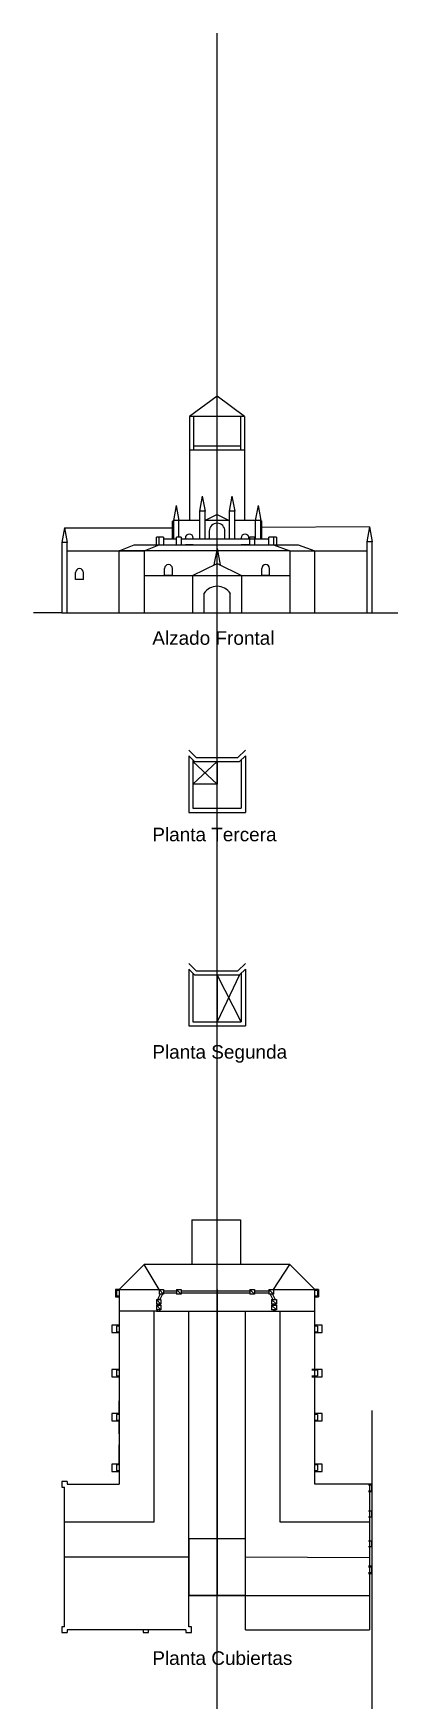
# Model space of a CAD drawing. Header units: millimetres. Extents: x 1971 to 2227, y 2630 to 3098.
# Drawn here: x 2089.6 to 2116.7, y 2974.3 to 3097.9 of the extents above; entities that cross this region are included whole.
import ezdxf

# ---------------------------------------------------------------- set-up
doc = ezdxf.new("R2010")
doc.units = ezdxf.units.MM
for name, color, linetype in [('CarpinteriaExterior', 130, 'Continuous'), ('Montaje', 7, 'Continuous'), ('PrimerPlano', 160, 'Continuous'), ('SegundoPlano', 254, 'Continuous'), ('Texto', 250, 'Continuous')]:
    doc.layers.add(name, color=color, linetype=linetype)
doc.styles.get("Standard").update_dxf_attribs({"font": 'arial.ttf'})

msp = doc.modelspace()

# ---------------------------------------------------------------- linework, layer by layer
at = {"layer": 'CarpinteriaExterior'}
for p, q in [((2102.7, 3060.48), (2102.7, 3061.04)), ((2103.86, 3060.48), (2103.86, 3061.04)), ((2092.78, 3057.46), (2092.78, 3057.97)), ((2093.36, 3057.46), (2092.78, 3057.46)), ((2093.36, 3057.46), (2093.36, 3057.97)), ((2099.38, 3057.76), (2099.38, 3058.27)), ((2099.96, 3057.76), (2099.38, 3057.76)), ((2099.96, 3057.76), (2099.96, 3058.27)), ((2106.59, 3057.76), (2106.59, 3058.27)), ((2107.17, 3057.76), (2106.59, 3057.76)), ((2107.17, 3057.76), (2107.17, 3058.27))]:
    msp.add_line(p, q, dxfattribs=at)
for centre, radius in [((2103.28, 3061.04), 0.581), ((2099.67, 3058.27), 0.29), ((2106.88, 3058.27), 0.29), ((2093.07, 3057.97), 0.29)]:
    msp.add_arc(centre, radius, 0, 180, dxfattribs=at)
at = {"layer": 'Montaje'}
for p, q in [((2103.27, 2803.39), (2103.27, 3097.95)), ((2114.78, 2815.66), (2114.78, 2995.83))]:
    msp.add_line(p, q, dxfattribs=at)
at = {"layer": 'PrimerPlano'}
for p, q in [((2091.75, 3054.97), (2089.65, 3054.97)), ((2091.75, 3054.97), (2096.02, 3054.97)), ((2096.02, 3054.97), (2110.52, 3054.97)), ((2110.52, 3054.97), (2114.78, 3054.97)), ((2114.78, 3054.97), (2116.67, 3054.97)), ((2101.72, 3044.26), (2101.17, 3044.81)), ((2101.6, 3043.96), (2101.17, 3044.38)), ((2101.17, 3044.38), (2101.17, 3040.18)), ((2101.47, 3044.08), (2101.47, 3040.49)), ((2101.6, 3043.96), (2104.94, 3043.96)), ((2101.72, 3044.26), (2104.82, 3044.26)), ((2103.27, 3043.96), (2103.27, 3042.28)), ((2104.82, 3044.26), (2105.37, 3044.81)), ((2104.94, 3043.96), (2105.37, 3044.38)), ((2105.07, 3044.08), (2105.07, 3040.49)), ((2105.37, 3044.38), (2105.37, 3040.18)), ((2103.27, 3042.28), (2101.47, 3042.28)), ((2101.17, 3040.18), (2105.37, 3040.18)), ((2101.47, 3040.49), (2105.07, 3040.49)), ((2101.72, 3028.43), (2101.17, 3028.98)), ((2104.82, 3028.43), (2105.37, 3028.98)), ((2101.6, 3028.13), (2101.17, 3028.56)), ((2101.17, 3028.56), (2101.17, 3024.36)), ((2101.47, 3028.25), (2101.47, 3024.66)), ((2101.6, 3028.13), (2104.94, 3028.13)), ((2101.72, 3028.43), (2104.82, 3028.43)), ((2103.27, 3028.13), (2103.27, 3024.66)), ((2104.94, 3028.13), (2105.37, 3028.56)), ((2105.07, 3028.25), (2105.07, 3024.66)), ((2105.37, 3028.56), (2105.37, 3024.36)), ((2101.17, 3024.36), (2105.37, 3024.36)), ((2101.47, 3024.66), (2105.07, 3024.66)), ((2101.4, 3009.98), (2105, 3009.98)), ((2101.4, 3009.98), (2101.4, 3006.66)), ((2105, 3009.98), (2105, 3006.66)), ((2096.02, 3004.81), (2097.87, 3006.66)), ((2108.67, 3006.66), (2097.87, 3006.66)), ((2098.97, 3004.81), (2097.87, 3006.66)), ((2107.45, 3004.81), (2108.67, 3006.66)), ((2110.52, 3004.81), (2108.67, 3006.66)), ((2095.75, 3004.81), (2095.75, 3004.26)), ((2096.02, 3004.81), (2095.75, 3004.81)), ((2095.75, 3004.26), (2096.02, 3004.26)), ((2095.82, 3004.74), (2095.82, 3004.33)), ((2096.02, 3004.74), (2095.82, 3004.74)), ((2095.82, 3004.33), (2096.02, 3004.33)), ((2096.02, 3004.81), (2096.02, 2990.37)), ((2096.02, 3004.81), (2098.97, 3004.81)), ((2096.02, 3004.81), (2096.02, 3004.74)), ((2096.02, 3004.33), (2096.02, 3002.09)), ((2099.05, 3004.47), (2098.85, 3004.07)), ((2098.97, 3004.81), (2098.97, 3004.47)), ((2098.97, 3004.81), (2099.31, 3004.81)), ((2098.97, 3004.81), (2099.31, 3004.47)), ((2099.31, 3004.47), (2098.97, 3004.47)), ((2099.14, 3004.47), (2098.97, 3004.47)), ((2099.23, 3004.47), (2099.03, 3004.07)), ((2099.31, 3004.47), (2099.14, 3004.47)), ((2099.31, 3004.81), (2099.31, 3004.47)), ((2099.31, 3004.72), (2100.27, 3004.72)), ((2099.31, 3004.55), (2100.27, 3004.55)), ((2100.27, 3004.81), (2100.27, 3004.47)), ((2100.27, 3004.81), (2100.61, 3004.81)), ((2100.27, 3004.81), (2100.61, 3004.47)), ((2100.61, 3004.47), (2100.27, 3004.47)), ((2100.61, 3004.81), (2100.61, 3004.47)), ((2100.61, 3004.81), (2100.61, 3004.64)), ((2100.61, 3004.72), (2105.71, 3004.72)), ((2100.61, 3004.64), (2100.61, 3004.47)), ((2100.61, 3004.55), (2105.71, 3004.55)), ((2103.27, 3004.81), (2103.27, 2982.11)), ((2105.71, 3004.81), (2106.05, 3004.81)), ((2105.71, 3004.81), (2106.05, 3004.47)), ((2105.71, 3004.81), (2105.71, 3004.47)), ((2106.05, 3004.47), (2105.71, 3004.47)), ((2106.05, 3004.81), (2106.05, 3004.47)), ((2106.05, 3004.72), (2107.11, 3004.72)), ((2106.05, 3004.55), (2107.11, 3004.55)), ((2107.11, 3004.81), (2107.11, 3004.47)), ((2107.11, 3004.81), (2107.45, 3004.81)), ((2107.11, 3004.81), (2107.45, 3004.47)), ((2107.45, 3004.47), (2107.11, 3004.47)), ((2107.21, 3004.47), (2107.41, 3004.07)), ((2107.38, 3004.47), (2107.58, 3004.07)), ((2107.45, 3004.81), (2110.52, 3004.81)), ((2107.45, 3004.81), (2107.45, 3004.47)), ((2110.52, 2990.37), (2110.52, 3004.81)), ((2110.79, 3004.81), (2110.52, 3004.81)), ((2110.72, 3004.74), (2110.52, 3004.74)), ((2110.52, 3004.33), (2110.72, 3004.33)), ((2110.52, 3004.26), (2110.79, 3004.26)), ((2110.72, 3004.74), (2110.72, 3004.33)), ((2110.79, 3004.81), (2110.79, 3004.26)), ((2098.77, 3003.21), (2096.02, 3003.21)), ((2098.6, 2987.57), (2098.6, 3003.21)), ((2098.77, 3004.07), (2098.77, 3003.72)), ((2098.77, 3004.07), (2098.77, 3003.72)), ((2098.77, 3004.07), (2099.11, 3004.07)), ((2098.77, 3004.07), (2099.11, 3003.72)), ((2098.77, 3004.07), (2098.94, 3004.07)), ((2099.11, 3003.72), (2098.77, 3003.72)), ((2098.77, 3003.72), (2098.94, 3003.72)), ((2098.77, 3003.64), (2098.77, 3003.3)), ((2098.77, 3003.64), (2098.77, 3003.3)), ((2098.77, 3003.64), (2098.77, 3003.3)), ((2098.77, 3003.64), (2099.11, 3003.64)), ((2098.77, 3003.64), (2099.11, 3003.3)), ((2099.11, 3003.3), (2098.77, 3003.3)), ((2098.77, 3003.21), (2107.94, 3003.21)), ((2098.85, 3003.64), (2098.85, 3003.72)), ((2098.85, 3003.21), (2098.85, 3003.3)), ((2099.11, 3004.07), (2098.94, 3004.07)), ((2099.03, 3003.64), (2099.03, 3003.72)), ((2099.03, 3003.21), (2099.03, 3003.3)), ((2099.11, 3004.07), (2099.11, 3003.72)), ((2099.11, 3003.64), (2099.11, 3003.3)), ((2101.17, 2979.79), (2101.17, 3003.21)), ((2105.37, 2979.58), (2105.37, 3003.21)), ((2107.32, 3004.07), (2107.32, 3003.72)), ((2107.32, 3004.07), (2107.32, 3003.72)), ((2107.32, 3004.07), (2107.67, 3004.07)), ((2107.32, 3004.07), (2107.67, 3003.72)), ((2107.67, 3003.72), (2107.32, 3003.72)), ((2107.32, 3003.64), (2107.32, 3003.3)), ((2107.32, 3003.64), (2107.32, 3003.3)), ((2107.32, 3003.64), (2107.32, 3003.3)), ((2107.32, 3003.64), (2107.67, 3003.64)), ((2107.32, 3003.64), (2107.67, 3003.3)), ((2107.32, 3003.64), (2107.49, 3003.64)), ((2107.67, 3003.3), (2107.32, 3003.3)), ((2107.41, 3003.64), (2107.41, 3003.72)), ((2107.45, 3003.3), (2107.45, 3003.21)), ((2107.58, 3003.64), (2107.58, 3003.72)), ((2107.58, 3003.21), (2107.58, 3003.3)), ((2107.67, 3004.07), (2107.67, 3003.72)), ((2107.67, 3003.64), (2107.67, 3003.3)), ((2107.77, 3003.21), (2107.94, 3003.21)), ((2107.94, 3003.21), (2107.94, 2987.57)), ((2107.94, 3003.21), (2110.52, 3003.21)), ((2095.48, 3002.16), (2095.48, 3001.61)), ((2096.02, 3002.16), (2095.48, 3002.16)), ((2095.82, 3002.09), (2095.82, 3001.68)), ((2096.02, 3002.09), (2095.82, 3002.09)), ((2095.82, 3001.68), (2096.02, 3001.68)), ((2096.02, 3001.68), (2096.02, 3000.66)), ((2111.06, 3002.16), (2110.52, 3002.16)), ((2110.72, 3002.09), (2110.52, 3002.09)), ((2110.52, 3001.68), (2110.72, 3001.68)), ((2110.72, 3002.09), (2110.72, 3001.68)), ((2111.06, 3001.61), (2111.06, 3002.16)), ((2095.48, 3001.61), (2096.02, 3001.61)), ((2110.52, 3001.61), (2111.06, 3001.61)), ((2096.02, 2999.84), (2096.02, 2998.82)), ((2095.48, 2998.88), (2095.48, 2998.34)), ((2096.02, 2998.88), (2095.48, 2998.88)), ((2095.48, 2998.34), (2096.02, 2998.34)), ((2095.82, 2998.82), (2095.82, 2998.41)), ((2096.02, 2998.82), (2095.82, 2998.82)), ((2095.82, 2998.41), (2096.02, 2998.41)), ((2096.02, 2998.41), (2096.02, 2997.6)), ((2111.06, 2998.88), (2110.31, 2998.88)), ((2110.72, 2998.82), (2110.31, 2998.82)), ((2110.31, 2998.41), (2110.72, 2998.41)), ((2110.31, 2998.34), (2111.06, 2998.34)), ((2110.72, 2998.82), (2110.72, 2998.41)), ((2111.06, 2998.34), (2111.06, 2998.88)), ((2096.02, 2997.6), (2096.02, 2997.39)), ((2095.48, 2995.61), (2095.48, 2995.07)), ((2096.02, 2995.61), (2095.48, 2995.61)), ((2095.82, 2995.54), (2095.82, 2995.13)), ((2096.02, 2995.54), (2095.82, 2995.54)), ((2096.02, 2995.54), (2096.02, 2996.56)), ((2111.06, 2995.61), (2110.52, 2995.61)), ((2110.72, 2995.54), (2110.52, 2995.54)), ((2110.72, 2995.54), (2110.72, 2995.13)), ((2111.06, 2995.07), (2111.06, 2995.61)), ((2095.48, 2995.07), (2096.02, 2995.07)), ((2095.82, 2995.13), (2096.02, 2995.13)), ((2096.02, 2994.11), (2096.02, 2995.13)), ((2110.52, 2995.13), (2110.72, 2995.13)), ((2110.52, 2995.07), (2111.06, 2995.07)), ((2096.02, 2991.8), (2096.02, 2993.29)), ((2095.48, 2991.86), (2095.48, 2991.32)), ((2096.02, 2991.86), (2095.48, 2991.86)), ((2095.82, 2991.8), (2095.82, 2991.39)), ((2096.02, 2991.8), (2095.82, 2991.8)), ((2111.06, 2991.86), (2110.52, 2991.86)), ((2110.72, 2991.8), (2110.52, 2991.8)), ((2110.72, 2991.8), (2110.72, 2991.39)), ((2111.06, 2991.32), (2111.06, 2991.86)), ((2092.16, 2990.58), (2091.75, 2990.58)), ((2091.75, 2990.58), (2091.75, 2990.16)), ((2092.16, 2990.58), (2092.16, 2990.37)), ((2095.48, 2991.32), (2096.02, 2991.32)), ((2095.82, 2991.39), (2096.02, 2991.39)), ((2110.52, 2991.39), (2110.72, 2991.39)), ((2110.52, 2991.32), (2111.06, 2991.32)), ((2091.75, 2990.16), (2091.96, 2990.16)), ((2091.96, 2979.79), (2091.96, 2990.16)), ((2091.96, 2984.98), (2091.96, 2990.16)), ((2092.16, 2990.37), (2096.02, 2990.37)), ((2114.58, 2990.37), (2110.52, 2990.37)), ((2114.78, 2990.37), (2114.51, 2990.37)), ((2114.72, 2990.3), (2114.51, 2990.3)), ((2114.51, 2989.89), (2114.72, 2989.89)), ((2114.51, 2989.82), (2114.78, 2989.82)), ((2114.58, 2990.37), (2114.58, 2990.3)), ((2114.78, 2990.3), (2114.58, 2990.3)), ((2114.58, 2990.3), (2114.58, 2979.58)), ((2114.58, 2989.89), (2114.78, 2989.89)), ((2114.72, 2990.3), (2114.72, 2989.89)), ((2114.72, 2988.37), (2114.51, 2988.37)), ((2114.78, 2988.37), (2114.58, 2988.37)), ((2114.72, 2988.37), (2114.72, 2987.96)), ((2091.96, 2987.57), (2098.6, 2987.57)), ((2107.94, 2987.57), (2114.58, 2987.57)), ((2114.51, 2987.96), (2114.72, 2987.96)), ((2114.58, 2987.96), (2114.78, 2987.96)), ((2101.17, 2986.31), (2101.17, 2982.11)), ((2105.37, 2986.31), (2101.17, 2986.31)), ((2105.37, 2982.11), (2105.37, 2986.31)), ((2114.72, 2986.16), (2114.51, 2986.16)), ((2114.51, 2985.75), (2114.72, 2985.75)), ((2114.78, 2986.16), (2114.58, 2986.16)), ((2114.58, 2985.75), (2114.78, 2985.75)), ((2114.72, 2986.16), (2114.72, 2985.75)), ((2105.37, 2984.98), (2114.58, 2984.94)), ((2114.78, 2984.29), (2114.51, 2984.29)), ((2114.72, 2984.23), (2114.51, 2984.23)), ((2114.51, 2983.82), (2114.72, 2983.82)), ((2114.51, 2983.75), (2114.78, 2983.75)), ((2114.78, 2984.23), (2114.58, 2984.23)), ((2114.58, 2983.82), (2114.78, 2983.82)), ((2114.72, 2984.23), (2114.72, 2983.82)), ((2105.37, 2982.11), (2101.17, 2982.11)), ((2101.17, 2982.11), (2105.37, 2982.11)), ((2105.37, 2982.11), (2114.58, 2982.11)), ((2091.75, 2979.79), (2091.75, 2979.38)), ((2091.96, 2979.79), (2091.75, 2979.79)), ((2100.96, 2979.58), (2092.16, 2979.58)), ((2092.16, 2979.58), (2092.16, 2979.38)), ((2097.79, 2979.58), (2097.79, 2979.38)), ((2098.2, 2979.38), (2098.2, 2979.58)), ((2100.96, 2979.58), (2100.96, 2979.38)), ((2101.37, 2979.79), (2101.17, 2979.79)), ((2101.37, 2979.38), (2101.37, 2979.79)), ((2105.37, 2979.58), (2114.58, 2979.58)), ((2091.75, 2979.38), (2092.16, 2979.38)), ((2097.79, 2979.38), (2098.2, 2979.38)), ((2100.96, 2979.38), (2101.37, 2979.38))]:
    msp.add_line(p, q, dxfattribs=at)
msp.add_lwpolyline([(2091.96, 2984.98), (2101.17, 2984.98)], dxfattribs=at)
at = {"layer": 'SegundoPlano'}
for p, q in [((2103.27, 3071.04), (2101.23, 3069.54)), ((2105.31, 3069.54), (2103.27, 3071.04)), ((2101.23, 3069.54), (2101.23, 3061.83)), ((2105.31, 3069.54), (2101.23, 3069.54)), ((2101.53, 3069.54), (2101.53, 3067.05)), ((2105, 3069.54), (2105, 3067.05)), ((2105.31, 3069.54), (2105.31, 3061.83)), ((2105, 3067.35), (2101.53, 3067.35)), ((2105.31, 3067.05), (2101.23, 3067.05)), ((2102.18, 3063.62), (2101.97, 3062.51)), ((2102.18, 3063.62), (2102.38, 3062.51)), ((2104.38, 3063.62), (2104.18, 3062.51)), ((2104.38, 3063.62), (2104.59, 3062.51)), ((2100.24, 3062.94), (2100.04, 3061.83)), ((2100.24, 3062.94), (2100.45, 3061.83)), ((2101.97, 3062.51), (2101.97, 3060.48)), ((2102.38, 3062.51), (2101.97, 3062.51)), ((2102.38, 3060.48), (2102.38, 3062.51)), ((2103.28, 3062.28), (2102.38, 3061.83)), ((2103.28, 3062.28), (2104.18, 3061.83)), ((2104.18, 3062.51), (2104.18, 3060.48)), ((2104.59, 3062.51), (2104.18, 3062.51)), ((2104.59, 3060.48), (2104.59, 3062.51)), ((2106.32, 3062.94), (2106.11, 3061.83)), ((2106.32, 3062.94), (2106.52, 3061.83)), ((2091.96, 3061.29), (2091.75, 3060.19)), ((2091.96, 3061.29), (2092.16, 3060.19)), ((2091.96, 3061.29), (2099.97, 3061.29)), ((2099.97, 3061.77), (2100.04, 3061.83)), ((2099.97, 3060.48), (2099.97, 3061.77)), ((2101.97, 3061.83), (2100.04, 3061.83)), ((2101.97, 3061.83), (2100.04, 3061.83)), ((2100.04, 3061.83), (2100.04, 3060.48)), ((2100.45, 3061.83), (2100.04, 3061.83)), ((2100.45, 3060.6), (2100.45, 3061.83)), ((2104.18, 3061.83), (2102.38, 3061.83)), ((2104.18, 3061.83), (2102.38, 3061.83)), ((2106.52, 3061.83), (2104.59, 3061.83)), ((2106.52, 3061.83), (2104.59, 3061.83)), ((2106.11, 3061.83), (2106.11, 3060.48)), ((2106.52, 3060.48), (2106.52, 3061.83)), ((2106.52, 3061.83), (2106.59, 3061.77)), ((2106.59, 3060.48), (2106.59, 3061.77)), ((2114.58, 3061.36), (2106.59, 3061.32)), ((2114.58, 3061.36), (2114.37, 3060.25)), ((2114.58, 3061.36), (2114.78, 3060.25)), ((2092.16, 3060.19), (2091.75, 3060.19)), ((2091.75, 3060.19), (2091.75, 3054.97)), ((2092.16, 3054.97), (2092.16, 3060.19)), ((2096.02, 3059.58), (2097.12, 3060.02)), ((2097.12, 3060.02), (2107.67, 3060.02)), ((2097.87, 3059.58), (2098.97, 3060.02)), ((2098.77, 3060.02), (2098.77, 3060.6)), ((2099.11, 3060.6), (2098.77, 3060.6)), ((2098.97, 3060.02), (2098.97, 3060.6)), ((2099.31, 3060.6), (2098.97, 3060.6)), ((2098.97, 3060.02), (2098.97, 3060.6)), ((2099.31, 3060.6), (2099.31, 3060.02)), ((2099.31, 3060.6), (2099.31, 3060.02)), ((2099.31, 3060.48), (2100.27, 3060.48)), ((2100.27, 3060.02), (2100.27, 3060.6)), ((2100.61, 3060.6), (2100.27, 3060.6)), ((2100.61, 3060.6), (2100.61, 3060.02)), ((2100.61, 3060.48), (2107.11, 3060.48)), ((2100.92, 3060.48), (2100.92, 3060.53)), ((2101.5, 3060.02), (2100.92, 3060.02)), ((2101.5, 3060.48), (2101.5, 3060.53)), ((2105.06, 3060.48), (2105.06, 3060.53)), ((2105.64, 3060.02), (2105.06, 3060.02)), ((2105.64, 3060.48), (2105.64, 3060.53)), ((2105.71, 3060.02), (2105.71, 3060.6)), ((2106.05, 3060.6), (2105.71, 3060.6)), ((2106.05, 3060.6), (2106.05, 3060.02)), ((2107.11, 3060.02), (2107.11, 3060.6)), ((2107.45, 3060.6), (2107.11, 3060.6)), ((2107.45, 3060.6), (2107.45, 3060.02)), ((2107.67, 3060.6), (2107.45, 3060.6)), ((2107.45, 3060.02), (2108.67, 3059.58)), ((2107.45, 3060.02), (2107.45, 3060.02)), ((2107.45, 3060.02), (2109.3, 3060.02)), ((2107.67, 3060.6), (2107.67, 3060.02)), ((2109.3, 3060.02), (2110.52, 3059.58)), ((2114.78, 3060.25), (2114.37, 3060.25)), ((2114.37, 3060.25), (2114.37, 3054.97)), ((2114.78, 3054.97), (2114.78, 3060.25)), ((2092.16, 3059.58), (2097.87, 3059.58)), ((2096.02, 3054.97), (2096.02, 3059.58)), ((2103.24, 3059.58), (2096.02, 3059.58)), ((2097.87, 3059.58), (2097.87, 3054.97)), ((2101.46, 3057.76), (2103.27, 3058.64)), ((2103.27, 3059.75), (2103.04, 3058.53)), ((2103.27, 3059.75), (2103.5, 3058.53)), ((2103.27, 3058.64), (2105.08, 3057.76)), ((2108.67, 3059.58), (2103.3, 3059.58)), ((2108.67, 3059.58), (2108.67, 3054.97)), ((2108.67, 3059.58), (2110.52, 3059.58)), ((2109.08, 3059.58), (2114.37, 3059.58)), ((2110.52, 3054.97), (2110.52, 3059.58)), ((2097.87, 3057.76), (2108.67, 3057.76)), ((2101.46, 3057.76), (2101.46, 3054.97)), ((2105.08, 3057.76), (2105.08, 3054.97)), ((2102.3, 3056.42), (2102.3, 3054.97)), ((2104.25, 3054.97), (2104.25, 3056.42)), ((2103.27, 3043.96), (2101.47, 3042.28)), ((2103.27, 3042.28), (2101.47, 3043.96)), ((2105.07, 3024.66), (2103.27, 3028.13)), ((2104.94, 3028.13), (2103.27, 3024.66))]:
    msp.add_line(p, q, dxfattribs=at)
for centre, radius, start, end in [((2101.21, 3060.53), 0.29, 0, 180), ((2105.35, 3060.53), 0.29, 0, 180), ((2103.28, 3055.78), 1.17, 33.3007, 146.6993)]:
    msp.add_arc(centre, radius, start, end, dxfattribs=at)

# ---------------------------------------------------------------- texts
at = {"layer": 'Texto', "char_height": 1.0058, "attachment_point": 1}
for s, insert in [('Alzado Frontal', (2098.47, 3053.62)), ('Planta Tercera', (2098.47, 3039.05)), ('Planta Segunda', (2098.47, 3022.93)), ('Planta Cubiertas', (2098.47, 2977.98))]:
    msp.add_mtext_dynamic_manual_height_columns(s, width=15.7272, gutter_width=5.03, heights=[1.19], dxfattribs=dict(at, insert=insert))

doc.saveas('drawing.dxf')
